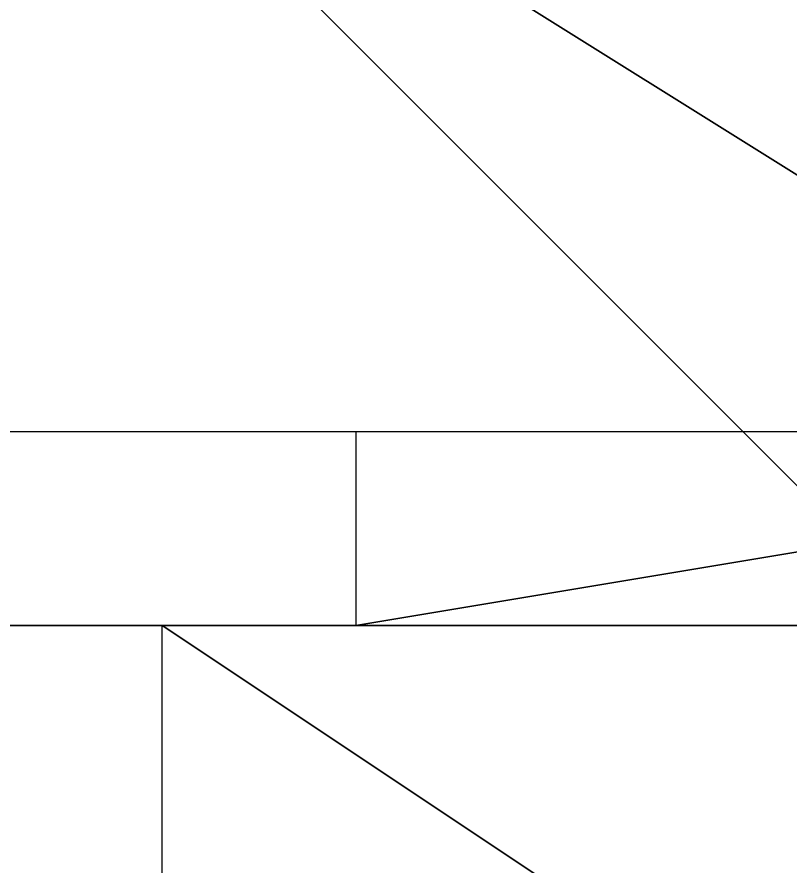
# Model space of a CAD drawing. Header units: metres. Extents: x -124 to 60, y -56 to 44.
# Drawn here: x -5.5 to 2.48, y 1.52 to 10.28 of the extents above; entities that cross this region are included whole.
import ezdxf

# ---------------------------------------------------------------- set-up
doc = ezdxf.new("R2010")
doc.units = ezdxf.units.M

msp = doc.modelspace()

# ---------------------------------------------------------------- linework, layer by layer
for points in [[(10, 4, 20), (10, 30, 20), (-6, 14, 20)], [(4, 26), (4, 6), (-26, 6)], [(-26, 6), (-26, 26), (4, 26)], [(-46, 4, 46), (8, 4, 46), (8, 20, 46)], [(8, 20, 46), (-46, 20, 46), (-46, 4, 46)], [(-6, 14, 20), (4, 4, 20), (10, 4, 20)], [(10, 6, 24), (-2, 6, 24), (-2, 4, 24)], [(-2, 4, 24), (10, 4, 24), (10, 6, 24)], [(-20, 4, 46), (8, 4, 46), (8, 4, 36)], [(8, 4, 36), (-20, 4, 36), (-20, 4, 46)], [(-16, 4, 20), (-16, 0, 20), (-4, 0, 20)], [(-4, 0, 20), (-4, 4, 20), (-16, 4, 20)], [(-14, 4, 20), (-2, 4, 20), (-2, 4, 36)], [(-2, 4, 36), (-14, 4, 36), (-14, 4, 20)], [(8, -4, 20), (-4, -4, 20), (-4, 4, 20)], [(-4, 4, 20), (8, 4, 20), (8, -4, 20)], [(-0.82843, 4, 30.8284), (-0.82843, 4, 32), (-2, 4, 32)], [(-2, 4, 32), (-2, 4, 30.8284), (-0.82843, 4, 30.8284)], [(-2, 4, 30.8284), (-2, 4, 30.4749), (-1.09204, 4, 30.5376)], [(-1.09204, 4, 30.5376), (-0.82843, 4, 30.8284), (-2, 4, 30.8284)], [(-2, 4, 30.4749), (-2, 4, 30.1213), (-1.32588, 4, 30.2223)], [(-1.32588, 4, 30.2223), (-1.09204, 4, 30.5376), (-2, 4, 30.4749)], [(-2, 4, 30.1213), (-2, 4, 29.7678), (-1.52769, 4, 29.8856)], [(-1.52769, 4, 29.8856), (-1.32588, 4, 30.2223), (-2, 4, 30.1213)], [(-2, 4, 29.7678), (-2, 4, 29.4142), (-1.69552, 4, 29.5307)], [(-1.69552, 4, 29.5307), (-1.52769, 4, 29.8856), (-2, 4, 29.7678)], [(-2, 4, 29.4142), (-2, 4, 29.0607), (-1.82776, 4, 29.1611)], [(-1.82776, 4, 29.1611), (-1.69552, 4, 29.5307), (-2, 4, 29.4142)], [(-2, 4, 29.0607), (-2, 4, 28.7071), (-1.92314, 4, 28.7804)], [(-1.92314, 4, 28.7804), (-1.82776, 4, 29.1611), (-2, 4, 29.0607)], [(-2, 4, 28.7071), (-2, 4, 28.3536), (-1.98074, 4, 28.3921)], [(-1.98074, 4, 28.3921), (-1.92314, 4, 28.7804), (-2, 4, 28.7071)], [(-2, 4, 28), (-1.98074, 4, 28.3921), (-2, 4, 28.3536)], [(8, 4, 36), (-2, 4, 36), (-2, 4, 32)], [(-2, 4, 32), (8, 4, 32), (8, 4, 36)], [(-2, 4, 24), (10, 4, 24), (10, 4, 20)], [(10, 4, 20), (-2, 4, 20), (-2, 4, 24)], [(-0.53757, 4, 31.092), (-0.47487, 4, 32), (-0.82843, 4, 32)], [(-0.82843, 4, 32), (-0.82843, 4, 30.8284), (-0.53757, 4, 31.092)], [(-0.47487, 4, 32), (-0.53757, 4, 31.092), (-0.22228, 4, 31.3259)], [(-0.22228, 4, 31.3259), (-0.12132, 4, 32), (-0.47487, 4, 32)], [(-0.12132, 4, 32), (-0.22228, 4, 31.3259), (0.11441, 4, 31.5277)], [(0.11441, 4, 31.5277), (0.23223, 4, 32), (-0.12132, 4, 32)], [(0.23223, 4, 32), (0.11441, 4, 31.5277), (0.46927, 4, 31.6955)], [(0.46927, 4, 31.6955), (0.58579, 4, 32), (0.23223, 4, 32)], [(0.58579, 4, 32), (0.46927, 4, 31.6955), (0.83886, 4, 31.8278)], [(0.83886, 4, 31.8278), (0.93934, 4, 32), (0.58579, 4, 32)], [(0.93934, 4, 32), (0.83886, 4, 31.8278), (1.21964, 4, 31.9231)], [(1.21964, 4, 31.9231), (1.29289, 4, 32), (0.93934, 4, 32)], [(1.29289, 4, 32), (1.21964, 4, 31.9231), (1.60793, 4, 31.9807)], [(1.60793, 4, 31.9807), (1.64645, 4, 32), (1.29289, 4, 32)], [(1.64645, 4, 32), (1.60793, 4, 31.9807), (2, 4, 32)]]:
    msp.add_3dface(points)

doc.saveas('drawing.dxf')
